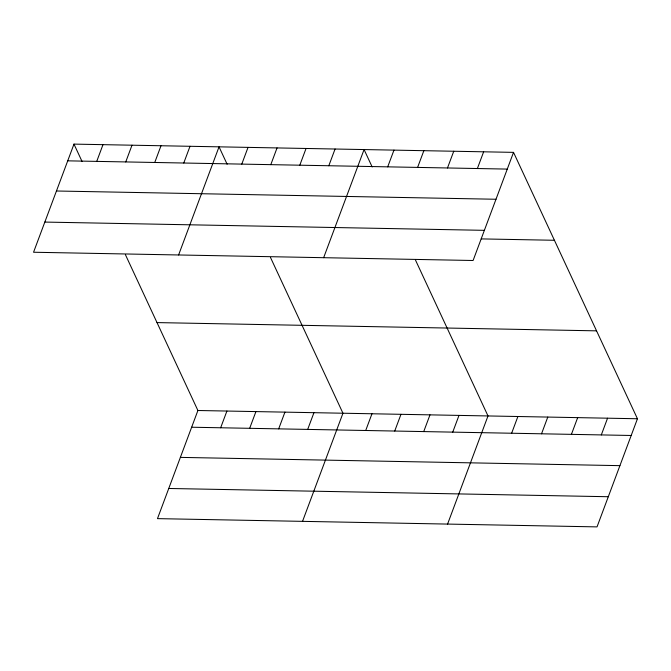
<?xml version="1.0" encoding="UTF-8"?>
<svg xmlns="http://www.w3.org/2000/svg" width="671" height="671" viewBox="0 0 671 671"><rect width="100%" height="100%" fill="white"/><g stroke="black" fill="none" stroke-linecap="round" stroke-linejoin="round"><path stroke-width="1.01" d="M73.978 144.114L33.55 252.246L473.097 260.499L513.525 152.367L73.978 144.114L82.072 161.51M96.733 161.384L102.99 144.659M125.745 161.929L132.002 145.204M154.758 162.474L161.006 145.75M183.762 163.019L190.019 146.295M178.603 254.963L219.031 146.84L227.125 164.236M241.786 164.11L248.035 147.385M270.799 164.655L277.048 147.93M125.41 254.661L197.903 410.501L157.475 518.633L597.022 526.886L637.45 418.754L513.525 152.367M299.803 165.2L306.06 148.467M220.658 427.771L226.915 411.046M328.815 165.745L335.072 149.012M249.671 428.316L255.928 411.591M323.648 257.689L364.076 149.558L372.17 166.962M278.683 428.861L284.932 412.137M387.712 166.844L393.969 150.119M307.695 429.406L313.944 412.682M417.605 167.406L423.854 150.681M302.529 521.359L342.956 413.227L270.455 257.387M447.49 167.968L453.747 151.243M365.712 430.497L371.969 413.772M477.383 168.53L483.632 151.805M394.724 431.042L400.973 414.317M423.728 431.587L429.985 414.863M452.74 432.132L458.998 415.408M447.574 524.085L488.002 415.953L415.508 260.113M511.637 433.24L517.895 416.515M541.531 433.802L547.779 417.077M571.415 434.363L577.672 417.63M601.308 434.925L607.557 418.192M67.729 160.839L507.268 169.092M56.448 191L495.995 199.253M44.831 222.076L484.37 230.338M481.241 238.901L554.422 240.277M157.006 322.592L596.553 330.845M197.903 410.501L637.45 418.754M191.654 427.226L631.193 435.479M180.373 457.387L619.92 465.649M168.756 488.471L608.303 496.725"/></g></svg>
